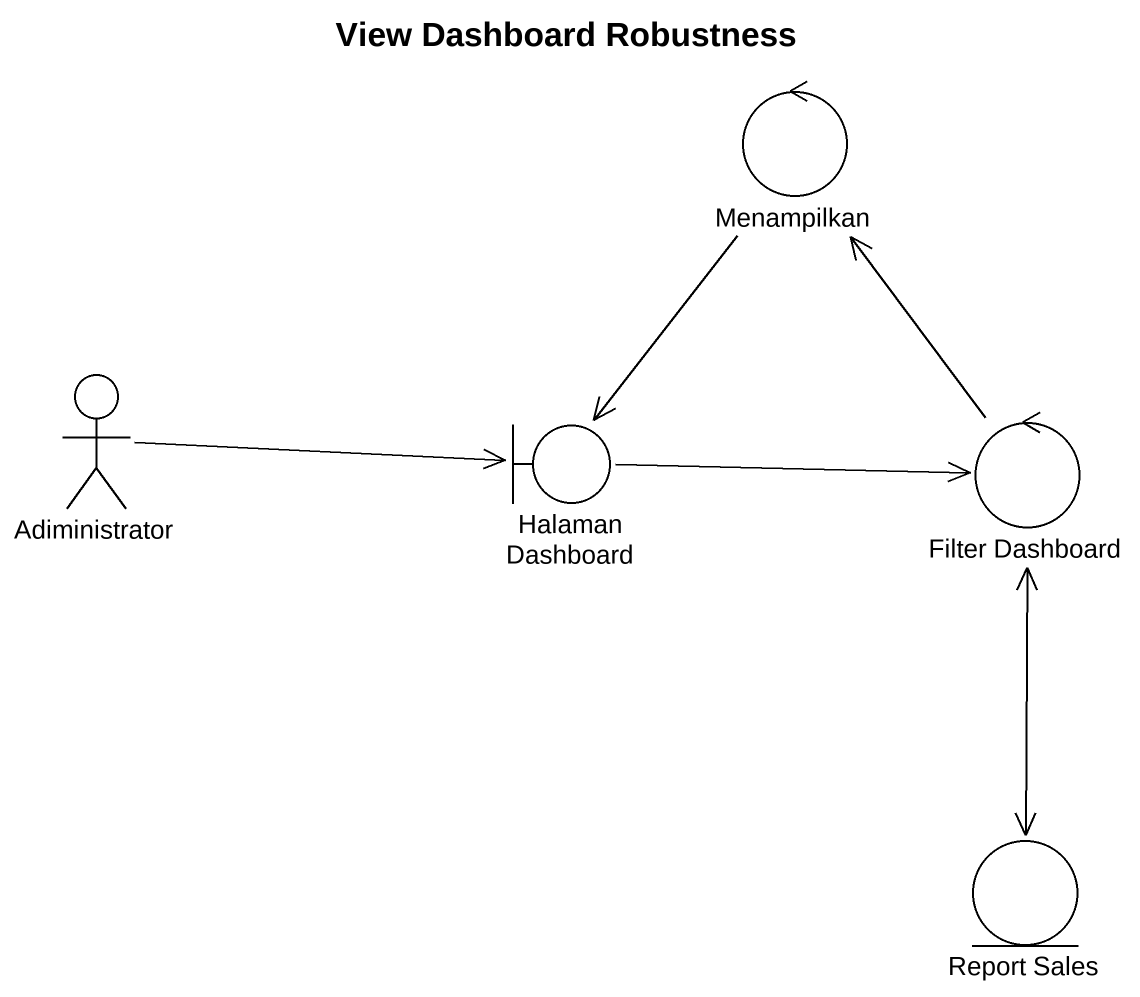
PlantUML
@startuml
title View Dashboard Robustness
control Menampilkan
actor Adiministrator
boundary "Halaman Dashboard" as Halaman_Dashboard
control "Filter Dashboard" as Filter_Dashboard
entity "Report Sales" as Report_Sales
Menampilkan --> Halaman_Dashboard
Adiministrator -right-> Halaman_Dashboard
Halaman_Dashboard -right-> Filter_Dashboard
Filter_Dashboard -up-> Menampilkan
Filter_Dashboard <--> Report_Sales
@enduml
